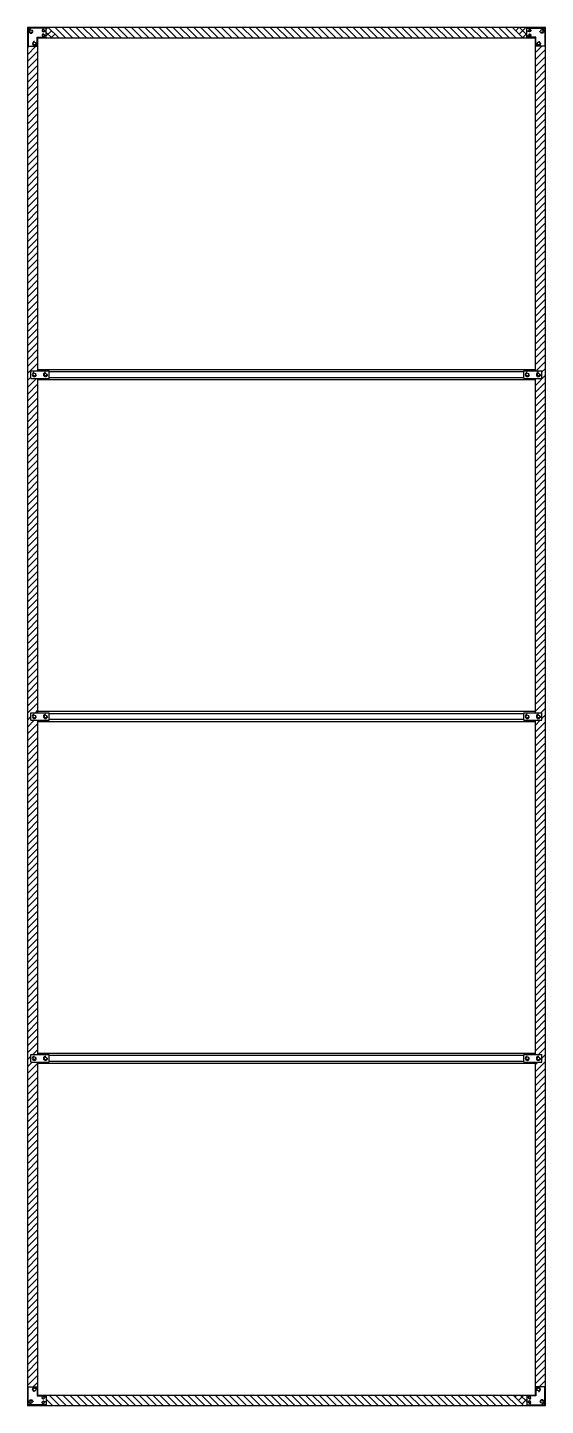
# Model space of a CAD drawing. Header units: millimetres. Extents: x 46 to 1828, y -437 to 1004.
# Drawn here: x 969.7 to 1044.5, y 783 to 981.7 of the extents above; entities that cross this region are included whole.
import ezdxf

# ---------------------------------------------------------------- set-up
doc = ezdxf.new("R2010")
doc.units = ezdxf.units.MM
doc.layers.add('filatura', color=8, linetype='Continuous')

# ---------------------------------------------------------------- blocks, each defined once
blk = doc.blocks.new('vite 1')
for p, q in [((969.61, 421.55), (967.01, 421.55)), ((967.01, 421.55), (967.01, 418.95)), ((969.61, 420.25), (969.61, 421.55)), ((968.31, 418.95), (968.31, 420.25)), ((968.31, 420.25), (969.61, 420.25)), ((967.01, 418.95), (968.31, 418.95))]:
    blk.add_line(p, q)
for centre, radius in [((967.41, 421.13), 0.2), ((967.41, 421.13), 0.2), ((967.93, 419.34), 0.2), ((967.93, 419.34), 0.2), ((969.23, 421.21), 0.136), ((969.23, 421.21), 0.136), ((969.23, 420.54), 0.136), ((969.23, 420.54), 0.136)]:
    blk.add_circle(centre, radius)
at = {"layer": 'filatura'}
for centre, radius in [((967.41, 421.13), 0.3), ((967.93, 419.34), 0.3), ((969.23, 421.21), 0.204), ((969.23, 420.54), 0.204)]:
    blk.add_arc(centre, radius, 90, 0, dxfattribs=at)

msp = doc.modelspace()

# ---------------------------------------------------------------- hatches: boundary and pattern name
h = msp.add_hatch()
h.set_pattern_fill('JIS_WOOD', color=175)
h.set_pattern_definition([(45, (126.2029, 640.3281), (-0.5, 0.5), [])])
h.paths.add_polyline_path([(1042.95, 932.22), (1043.95, 932.22), (1043.95, 931.12), (1042.95, 931.12), (1042.95, 882.9), (1043.95, 882.9), (1043.95, 881.8), (1042.95, 881.8), (1042.95, 833.58), (1043.95, 833.58), (1043.95, 832.48), (1042.95, 832.48), (1042.95, 784.46), (1039.8, 784.46), (1041.3, 782.96), (1042.95, 782.96), (1044.45, 782.96), (1044.45, 981.74), (1039.7, 981.74), (1041.2, 980.24), (1042.95, 980.24)])
h.paths.add_polyline_path([(1043.05, 979.04), (1043.05, 980.34), (1041.75, 980.34), (1041.75, 981.64), (1044.35, 981.64), (1044.35, 979.04)], flags=16)
h.paths.add_polyline_path([(1043.63, 979.44, -1), (1043.23, 979.44, -1)], flags=0)
h.paths.add_polyline_path([(1044.35, 785.66), (1044.35, 783.06), (1041.75, 783.06), (1041.75, 784.36), (1043.05, 784.36), (1043.05, 785.66)], flags=16)
h.paths.add_polyline_path([(1043.23, 785.26, -1), (1043.63, 785.26, -1)], flags=0)

# ---------------------------------------------------------------- linework, layer by layer
for p, q in [((969.7, 981.74), (969.7, 782.96)), ((971.2, 981.64), (971.2, 981.74)), ((971.2, 981.74), (971.2, 981.64)), ((971.2, 933.32), (971.2, 980.34)), ((971.2, 980.34), (971.2, 980.24)), ((971.2, 980.24), (1042.95, 980.24)), ((1042.95, 981.74), (1042.95, 981.64)), ((1042.95, 980.34), (1042.95, 932.22)), ((971.2, 932.22), (971.2, 933.32)), ((971.2, 932.42), (1042.95, 932.42)), ((970.2, 932.22), (972.8, 932.22)), ((970.2, 931.12), (970.2, 932.22)), ((970.2, 931.12), (972.8, 931.12)), ((971.2, 884.89), (971.2, 931.12)), ((971.2, 930.92), (971.2, 931.12)), ((1042.95, 930.92), (971.2, 930.92)), ((972.8, 932.12), (972.8, 932.22)), ((972.8, 932.12), (1041.35, 932.12)), ((972.8, 931.22), (972.8, 932.12)), ((1041.35, 931.22), (972.8, 931.22)), ((972.8, 931.22), (972.8, 931.12)), ((1041.35, 931.12), (1041.35, 932.22)), ((1041.35, 932.22), (1043.95, 932.22)), ((1041.35, 931.12), (1043.95, 931.12)), ((1042.95, 931.12), (1042.95, 882.9)), ((1043.95, 931.12), (1043.95, 932.22)), ((971.2, 882.9), (971.2, 884.89)), ((970.2, 882.9), (972.8, 882.9)), ((970.2, 881.8), (970.2, 882.9)), ((971.2, 883.1), (1042.95, 883.1)), ((972.8, 881.8), (972.8, 882.9)), ((972.8, 882.8), (1041.35, 882.8)), ((1041.35, 881.8), (1041.35, 882.9)), ((1041.35, 882.9), (1043.95, 882.9)), ((1043.95, 881.8), (1043.95, 882.9)), ((970.2, 881.8), (972.8, 881.8)), ((971.2, 836.47), (971.2, 881.8)), ((1042.95, 881.6), (971.2, 881.6)), ((1041.35, 881.9), (972.8, 881.9)), ((1041.35, 881.8), (1043.95, 881.8)), ((1042.95, 881.8), (1042.95, 833.58)), ((971.2, 833.58), (971.2, 836.47)), ((970.2, 833.58), (972.8, 833.58)), ((970.2, 832.48), (970.2, 833.58)), ((971.2, 833.78), (1042.95, 833.78)), ((972.8, 832.48), (972.8, 833.58)), ((972.8, 833.48), (1041.35, 833.48)), ((1041.35, 832.48), (1041.35, 833.58)), ((1041.35, 833.58), (1043.95, 833.58)), ((1043.95, 832.48), (1043.95, 833.58)), ((970.2, 832.48), (972.8, 832.48)), ((971.2, 784.36), (971.2, 832.48)), ((1042.95, 832.28), (971.2, 832.28)), ((1041.35, 832.58), (972.8, 832.58)), ((1041.35, 832.48), (1043.95, 832.48)), ((1042.95, 832.48), (1042.95, 784.36)), ((971.2, 784.46), (1042.95, 784.46)), ((969.7, 782.96), (971.2, 782.96)), ((971.2, 782.96), (971.2, 783.06)), ((971.2, 782.96), (1042.95, 782.96))]:
    msp.add_line(p, q)
at = {"color": 175, "linetype": 'Continuous'}
for p, q in [((969.7, 980.83), (969.8, 980.93)), ((970.52, 981.64), (970.62, 981.74)), ((971.1, 980.23), (971.22, 980.34)), ((971.52, 981.64), (971.62, 981.74)), ((971.8, 981.64), (971.7, 981.74)), ((972.2, 980.24), (972.1, 980.34)), ((972.12, 980.24), (972.22, 980.34)), ((972.4, 981.53), (972.62, 981.74)), ((972.4, 980.53), (973.16, 981.29)), ((973.2, 980.24), (972.4, 981.04)), ((974.2, 980.24), (972.7, 981.74)), ((973.12, 980.24), (973.66, 980.79)), ((975.2, 980.24), (973.7, 981.74)), ((974.12, 980.24), (974.16, 980.29)), ((976.2, 980.24), (974.7, 981.74)), ((977.2, 980.24), (975.7, 981.74)), ((978.2, 980.24), (976.7, 981.74)), ((979.2, 980.24), (977.7, 981.74)), ((980.2, 980.24), (978.7, 981.74)), ((981.2, 980.24), (979.7, 981.74)), ((982.2, 980.24), (980.7, 981.74)), ((983.2, 980.24), (981.7, 981.74)), ((984.2, 980.24), (982.7, 981.74)), ((985.2, 980.24), (983.7, 981.74)), ((986.2, 980.24), (984.7, 981.74)), ((987.2, 980.24), (985.7, 981.74)), ((988.2, 980.24), (986.7, 981.74)), ((989.2, 980.24), (987.7, 981.74)), ((990.2, 980.24), (988.7, 981.74)), ((991.2, 980.24), (989.7, 981.74)), ((992.2, 980.24), (990.7, 981.74)), ((993.2, 980.24), (991.7, 981.74)), ((994.2, 980.24), (992.7, 981.74)), ((995.2, 980.24), (993.7, 981.74)), ((996.2, 980.24), (994.7, 981.74)), ((997.2, 980.24), (995.7, 981.74)), ((998.2, 980.24), (996.7, 981.74)), ((999.2, 980.24), (997.7, 981.74)), ((1000.2, 980.24), (998.7, 981.74)), ((1001.2, 980.24), (999.7, 981.74)), ((1002.2, 980.24), (1000.7, 981.74)), ((1003.2, 980.24), (1001.7, 981.74)), ((1004.2, 980.24), (1002.7, 981.74)), ((1005.2, 980.24), (1003.7, 981.74)), ((1006.2, 980.24), (1004.7, 981.74)), ((1007.2, 980.24), (1005.7, 981.74)), ((1008.2, 980.24), (1006.7, 981.74)), ((1009.2, 980.24), (1007.7, 981.74)), ((1010.2, 980.24), (1008.7, 981.74)), ((1011.2, 980.24), (1009.7, 981.74)), ((1012.2, 980.24), (1010.7, 981.74)), ((1013.2, 980.24), (1011.7, 981.74)), ((1014.2, 980.24), (1012.7, 981.74)), ((1015.2, 980.24), (1013.7, 981.74)), ((1016.2, 980.24), (1014.7, 981.74)), ((1017.2, 980.24), (1015.7, 981.74)), ((1018.2, 980.24), (1016.7, 981.74)), ((1019.2, 980.24), (1017.7, 981.74)), ((1020.2, 980.24), (1018.7, 981.74)), ((1021.2, 980.24), (1019.7, 981.74)), ((1022.2, 980.24), (1020.7, 981.74)), ((1023.2, 980.24), (1021.7, 981.74)), ((1024.2, 980.24), (1022.7, 981.74)), ((1025.2, 980.24), (1023.7, 981.74)), ((1026.2, 980.24), (1024.7, 981.74)), ((1027.2, 980.24), (1025.7, 981.74)), ((1028.2, 980.24), (1026.7, 981.74)), ((1029.2, 980.24), (1027.7, 981.74)), ((1030.2, 980.24), (1028.7, 981.74)), ((1031.2, 980.24), (1029.7, 981.74)), ((1032.2, 980.24), (1030.7, 981.74)), ((1033.2, 980.24), (1031.7, 981.74)), ((1034.2, 980.24), (1032.7, 981.74)), ((1035.2, 980.24), (1033.7, 981.74)), ((1036.2, 980.24), (1034.7, 981.74)), ((1037.2, 980.24), (1035.7, 981.74)), ((1038.2, 980.24), (1036.7, 981.74)), ((1039.2, 980.24), (1037.7, 981.74)), ((1040.2, 980.24), (1038.7, 981.74)), ((1041.2, 980.24), (1039.7, 981.74)), ((1041.75, 980.69), (1040.7, 981.74)), ((1041.8, 981.64), (1041.7, 981.74)), ((1042.2, 980.24), (1042.1, 980.34)), ((1042.8, 981.64), (1042.7, 981.74)), ((969.7, 979.83), (969.8, 979.93)), ((969.7, 978.83), (969.92, 979.04)), ((969.7, 977.83), (970.92, 979.04)), ((969.7, 976.83), (971.2, 978.33)), ((971.1, 979.23), (971.2, 979.33)), ((969.7, 975.83), (971.2, 977.33)), ((969.7, 974.83), (971.2, 976.33)), ((969.7, 973.83), (971.2, 975.33)), ((969.7, 972.83), (971.2, 974.33)), ((969.7, 971.83), (971.2, 973.33)), ((969.7, 970.83), (971.2, 972.33)), ((969.7, 969.83), (971.2, 971.33)), ((969.7, 968.83), (971.2, 970.33)), ((969.7, 967.83), (971.2, 969.33)), ((969.7, 966.83), (971.2, 968.33)), ((969.7, 965.83), (971.2, 967.33)), ((969.7, 964.83), (971.2, 966.33)), ((969.7, 963.83), (971.2, 965.33)), ((969.7, 962.83), (971.2, 964.33)), ((969.7, 961.83), (971.2, 963.33)), ((969.7, 960.83), (971.2, 962.33)), ((969.7, 959.83), (971.2, 961.33)), ((969.7, 958.83), (971.2, 960.33)), ((969.7, 957.83), (971.2, 959.33)), ((969.7, 956.83), (971.2, 958.33)), ((969.7, 955.83), (971.2, 957.33)), ((969.7, 954.83), (971.2, 956.33)), ((969.7, 953.83), (971.2, 955.33)), ((969.7, 952.83), (971.2, 954.33)), ((969.7, 951.83), (971.2, 953.33)), ((969.7, 950.83), (971.2, 952.33)), ((969.7, 949.83), (971.2, 951.33)), ((969.7, 948.83), (971.2, 950.33)), ((969.7, 947.83), (971.2, 949.33)), ((969.7, 946.83), (971.2, 948.33)), ((969.7, 945.83), (971.2, 947.33)), ((969.7, 944.83), (971.2, 946.33)), ((969.7, 943.83), (971.2, 945.33)), ((969.7, 942.83), (971.2, 944.33)), ((969.7, 941.83), (971.2, 943.33)), ((969.7, 940.83), (971.2, 942.33)), ((969.7, 939.83), (971.2, 941.33)), ((969.7, 938.83), (971.2, 940.33)), ((969.7, 937.83), (971.2, 939.33)), ((969.7, 936.83), (971.2, 938.33)), ((969.7, 935.83), (971.2, 937.33)), ((969.7, 934.83), (971.2, 936.33)), ((969.7, 933.83), (971.2, 935.33)), ((969.7, 932.83), (971.2, 934.33)), ((969.7, 931.83), (971.2, 933.33)), ((971.2, 932.32), (971.2, 932.33)), ((969.7, 930.83), (970.2, 931.33)), ((969.7, 929.83), (971, 931.12)), ((969.7, 928.83), (971.2, 930.33)), ((969.7, 927.83), (971.2, 929.33)), ((969.7, 926.83), (971.2, 928.33)), ((969.7, 925.83), (971.2, 927.33)), ((969.7, 924.83), (971.2, 926.33)), ((969.7, 923.83), (971.2, 925.33)), ((969.7, 922.83), (971.2, 924.33)), ((969.7, 921.83), (971.2, 923.33)), ((969.7, 920.83), (971.2, 922.33)), ((969.7, 919.83), (971.2, 921.33)), ((969.7, 918.83), (971.2, 920.33)), ((969.7, 917.83), (971.2, 919.33)), ((969.7, 916.83), (971.2, 918.33)), ((969.7, 915.83), (971.2, 917.33)), ((969.7, 914.83), (971.2, 916.33)), ((969.7, 913.83), (971.2, 915.33)), ((969.7, 912.83), (971.2, 914.33)), ((969.7, 911.83), (971.2, 913.33)), ((969.7, 910.83), (971.2, 912.33)), ((969.7, 909.83), (971.2, 911.33)), ((969.7, 908.83), (971.2, 910.33)), ((969.7, 907.83), (971.2, 909.33)), ((969.7, 906.83), (971.2, 908.33)), ((969.7, 905.83), (971.2, 907.33)), ((969.7, 904.83), (971.2, 906.33)), ((969.7, 903.83), (971.2, 905.33)), ((969.7, 902.83), (971.2, 904.33)), ((969.7, 901.83), (971.2, 903.33)), ((969.7, 900.83), (971.2, 902.33)), ((969.7, 899.83), (971.2, 901.33)), ((969.7, 898.83), (971.2, 900.33)), ((969.7, 897.83), (971.2, 899.33)), ((969.7, 896.83), (971.2, 898.33)), ((969.7, 895.83), (971.2, 897.33)), ((969.7, 894.83), (971.2, 896.33)), ((969.7, 893.83), (971.2, 895.33)), ((969.7, 892.83), (971.2, 894.33)), ((969.7, 891.83), (971.2, 893.33)), ((969.7, 890.83), (971.2, 892.33)), ((969.7, 889.83), (971.2, 891.33)), ((969.7, 888.83), (971.2, 890.33)), ((969.7, 887.83), (971.2, 889.33)), ((969.7, 886.83), (971.2, 888.33)), ((969.7, 885.83), (971.2, 887.33)), ((969.7, 884.83), (971.2, 886.33)), ((969.7, 883.83), (971.2, 885.33)), ((969.7, 882.83), (971.2, 884.33)), ((970.78, 882.9), (971.2, 883.33)), ((969.7, 881.83), (970.2, 882.33)), ((969.7, 880.83), (970.68, 881.8)), ((969.7, 879.83), (971.2, 881.33)), ((969.7, 878.83), (971.2, 880.33)), ((969.7, 877.83), (971.2, 879.33)), ((969.7, 876.83), (971.2, 878.33)), ((969.7, 875.83), (971.2, 877.33)), ((969.7, 874.83), (971.2, 876.33)), ((969.7, 873.83), (971.2, 875.33)), ((969.7, 872.83), (971.2, 874.33)), ((969.7, 871.83), (971.2, 873.33)), ((969.7, 870.83), (971.2, 872.33)), ((969.7, 869.83), (971.2, 871.33)), ((969.7, 868.83), (971.2, 870.33)), ((969.7, 867.83), (971.2, 869.33)), ((969.7, 866.83), (971.2, 868.33)), ((969.7, 865.83), (971.2, 867.33)), ((969.7, 864.83), (971.2, 866.33)), ((969.7, 863.83), (971.2, 865.33)), ((969.7, 862.83), (971.2, 864.33)), ((969.7, 861.83), (971.2, 863.33)), ((969.7, 860.83), (971.2, 862.33)), ((969.7, 859.83), (971.2, 861.33)), ((969.7, 858.83), (971.2, 860.33)), ((969.7, 857.83), (971.2, 859.33)), ((969.7, 856.83), (971.2, 858.33)), ((969.7, 855.83), (971.2, 857.33)), ((969.7, 854.83), (971.2, 856.33)), ((969.7, 853.83), (971.2, 855.33)), ((969.7, 852.83), (971.2, 854.33)), ((969.7, 851.83), (971.2, 853.33)), ((969.7, 850.83), (971.2, 852.33)), ((969.7, 849.83), (971.2, 851.33)), ((969.7, 848.83), (971.2, 850.33)), ((969.7, 847.83), (971.2, 849.33)), ((969.7, 846.83), (971.2, 848.33)), ((969.7, 845.83), (971.2, 847.33)), ((969.7, 844.83), (971.2, 846.33)), ((969.7, 843.83), (971.2, 845.33)), ((969.7, 842.83), (971.2, 844.33)), ((969.7, 841.83), (971.2, 843.33)), ((969.7, 840.83), (971.2, 842.33)), ((969.7, 839.83), (971.2, 841.33)), ((969.7, 838.83), (971.2, 840.33)), ((969.7, 837.83), (971.2, 839.33)), ((969.7, 836.83), (971.2, 838.33)), ((969.7, 835.83), (971.2, 837.33)), ((969.7, 834.83), (971.2, 836.33)), ((969.7, 833.83), (971.2, 835.33)), ((969.7, 832.83), (970.2, 833.33)), ((970.46, 833.58), (971.2, 834.33)), ((969.7, 831.83), (970.36, 832.48)), ((969.7, 830.83), (971.2, 832.33)), ((969.7, 829.83), (971.2, 831.33)), ((969.7, 828.83), (971.2, 830.33)), ((969.7, 827.83), (971.2, 829.33)), ((969.7, 826.83), (971.2, 828.33)), ((969.7, 825.83), (971.2, 827.33)), ((969.7, 824.83), (971.2, 826.33)), ((969.7, 823.83), (971.2, 825.33)), ((969.7, 822.83), (971.2, 824.33)), ((969.7, 821.83), (971.2, 823.33)), ((969.7, 820.83), (971.2, 822.33)), ((969.7, 819.83), (971.2, 821.33)), ((969.7, 818.83), (971.2, 820.33)), ((969.7, 817.83), (971.2, 819.33)), ((969.7, 816.83), (971.2, 818.33)), ((969.7, 815.83), (971.2, 817.33)), ((969.7, 814.83), (971.2, 816.33)), ((969.7, 813.83), (971.2, 815.33)), ((969.7, 812.83), (971.2, 814.33)), ((969.7, 811.83), (971.2, 813.33)), ((969.7, 810.83), (971.2, 812.33)), ((969.7, 809.83), (971.2, 811.33)), ((969.7, 808.83), (971.2, 810.33)), ((969.7, 807.83), (971.2, 809.33)), ((969.7, 806.83), (971.2, 808.33)), ((969.7, 805.83), (971.2, 807.33)), ((969.7, 804.83), (971.2, 806.33)), ((969.7, 803.83), (971.2, 805.33)), ((969.7, 802.83), (971.2, 804.33)), ((969.7, 801.83), (971.2, 803.33)), ((969.7, 800.83), (971.2, 802.33)), ((969.7, 799.83), (971.2, 801.33)), ((969.7, 798.83), (971.2, 800.33)), ((969.7, 797.83), (971.2, 799.33)), ((969.7, 796.83), (971.2, 798.33)), ((969.7, 795.83), (971.2, 797.33)), ((969.7, 794.83), (971.2, 796.33)), ((969.7, 793.83), (971.2, 795.33)), ((969.7, 792.83), (971.2, 794.33)), ((969.7, 791.83), (971.2, 793.33)), ((969.7, 790.83), (971.2, 792.33)), ((969.7, 789.83), (971.2, 791.33)), ((969.7, 788.83), (971.2, 790.33)), ((969.7, 787.83), (971.2, 789.33)), ((969.7, 786.83), (971.2, 788.33)), ((969.7, 785.83), (971.2, 787.33)), ((970.53, 785.66), (971.2, 786.33)), ((971.1, 785.23), (971.2, 785.33)), ((969.7, 784.83), (969.8, 784.93)), ((969.7, 783.83), (969.8, 783.93)), ((971.9, 784.36), (971.8, 784.46)), ((973.3, 782.96), (972.4, 783.86)), ((974.3, 782.96), (972.8, 784.46)), ((975.3, 782.96), (973.8, 784.46)), ((976.3, 782.96), (974.8, 784.46)), ((977.3, 782.96), (975.8, 784.46)), ((978.3, 782.96), (976.8, 784.46)), ((979.3, 782.96), (977.8, 784.46)), ((980.3, 782.96), (978.8, 784.46)), ((981.3, 782.96), (979.8, 784.46)), ((982.3, 782.96), (980.8, 784.46)), ((983.3, 782.96), (981.8, 784.46)), ((984.3, 782.96), (982.8, 784.46)), ((985.3, 782.96), (983.8, 784.46)), ((986.3, 782.96), (984.8, 784.46)), ((987.3, 782.96), (985.8, 784.46)), ((988.3, 782.96), (986.8, 784.46)), ((989.3, 782.96), (987.8, 784.46)), ((990.3, 782.96), (988.8, 784.46)), ((991.3, 782.96), (989.8, 784.46)), ((992.3, 782.96), (990.8, 784.46)), ((993.3, 782.96), (991.8, 784.46)), ((994.3, 782.96), (992.8, 784.46)), ((995.3, 782.96), (993.8, 784.46)), ((996.3, 782.96), (994.8, 784.46)), ((997.3, 782.96), (995.8, 784.46)), ((998.3, 782.96), (996.8, 784.46)), ((999.3, 782.96), (997.8, 784.46)), ((1000.3, 782.96), (998.8, 784.46)), ((1001.3, 782.96), (999.8, 784.46)), ((1002.3, 782.96), (1000.8, 784.46)), ((1003.3, 782.96), (1001.8, 784.46)), ((1004.3, 782.96), (1002.8, 784.46)), ((1005.3, 782.96), (1003.8, 784.46)), ((1006.3, 782.96), (1004.8, 784.46)), ((1007.3, 782.96), (1005.8, 784.46)), ((1008.3, 782.96), (1006.8, 784.46)), ((1009.3, 782.96), (1007.8, 784.46)), ((1010.3, 782.96), (1008.8, 784.46)), ((1011.3, 782.96), (1009.8, 784.46)), ((1012.3, 782.96), (1010.8, 784.46)), ((1013.3, 782.96), (1011.8, 784.46)), ((1014.3, 782.96), (1012.8, 784.46)), ((1015.3, 782.96), (1013.8, 784.46)), ((1016.3, 782.96), (1014.8, 784.46)), ((1017.3, 782.96), (1015.8, 784.46)), ((1018.3, 782.96), (1016.8, 784.46)), ((1019.3, 782.96), (1017.8, 784.46)), ((1020.3, 782.96), (1018.8, 784.46)), ((1021.3, 782.96), (1019.8, 784.46)), ((1022.3, 782.96), (1020.8, 784.46)), ((1023.3, 782.96), (1021.8, 784.46)), ((1024.3, 782.96), (1022.8, 784.46)), ((1025.3, 782.96), (1023.8, 784.46)), ((1026.3, 782.96), (1024.8, 784.46)), ((1027.3, 782.96), (1025.8, 784.46)), ((1028.3, 782.96), (1026.8, 784.46)), ((1029.3, 782.96), (1027.8, 784.46)), ((1030.3, 782.96), (1028.8, 784.46)), ((1031.3, 782.96), (1029.8, 784.46)), ((1032.3, 782.96), (1030.8, 784.46)), ((1033.3, 782.96), (1031.8, 784.46)), ((1034.3, 782.96), (1032.8, 784.46)), ((1035.3, 782.96), (1033.8, 784.46)), ((1036.3, 782.96), (1034.8, 784.46)), ((1037.3, 782.96), (1035.8, 784.46)), ((1038.3, 782.96), (1036.8, 784.46)), ((1039.3, 782.96), (1037.8, 784.46)), ((1040.3, 782.96), (1038.8, 784.46)), ((1041.3, 782.96), (1039.8, 784.46)), ((1041.75, 783.52), (1040.8, 784.46)), ((1041.9, 784.36), (1041.8, 784.46)), ((969.83, 782.96), (969.93, 783.06)), ((970.83, 782.96), (970.93, 783.06)), ((971.3, 782.96), (971.2, 783.06)), ((972.3, 782.96), (972.2, 783.06)), ((1042.3, 782.96), (1042.2, 783.06))]:
    msp.add_line(p, q, dxfattribs=at)
msp.add_lwpolyline([(1042.95, 783.06), (1042.95, 782.96), (1044.45, 782.96), (1044.45, 981.74), (969.7, 981.74)])
for centre in [(970.68, 931.68), (970.68, 931.68), (972.29, 931.67), (972.29, 931.67), (1041.83, 931.68), (1041.83, 931.68), (1043.44, 931.67), (1043.44, 931.67), (970.68, 882.36), (970.68, 882.36), (972.29, 882.35), (972.29, 882.35), (1041.83, 882.36), (1041.83, 882.36), (1043.44, 882.35), (1043.44, 882.35), (970.68, 833.04), (970.68, 833.04), (972.29, 833.03), (972.29, 833.03), (1041.83, 833.04), (1041.83, 833.04), (1043.44, 833.03), (1043.44, 833.03)]:
    msp.add_circle(centre, 0.2)
at = {"layer": 'filatura'}
for centre in [(970.68, 931.68), (972.29, 931.68), (1041.83, 931.68), (1043.44, 931.68), (970.68, 882.36), (972.29, 882.36), (1041.83, 882.36), (1043.44, 882.36), (970.68, 833.04), (972.29, 833.04), (1041.83, 833.04), (1043.44, 833.04)]:
    msp.add_arc(centre, 0.3, 90, 0, dxfattribs=at)

# ---------------------------------------------------------------- block references
msp.add_blockref('vite 1', (2.79, 560.1))
at = {"xscale": -1}
msp.add_blockref('vite 1', (2011.36, 560.1), dxfattribs=at)
at = {"xscale": -1, "rotation": 180}
msp.add_blockref('vite 1', (2.79, 1204.61), dxfattribs=at)
at = {"rotation": 180}
msp.add_blockref('vite 1', (2011.36, 1204.61), dxfattribs=at)

doc.saveas('drawing.dxf')
